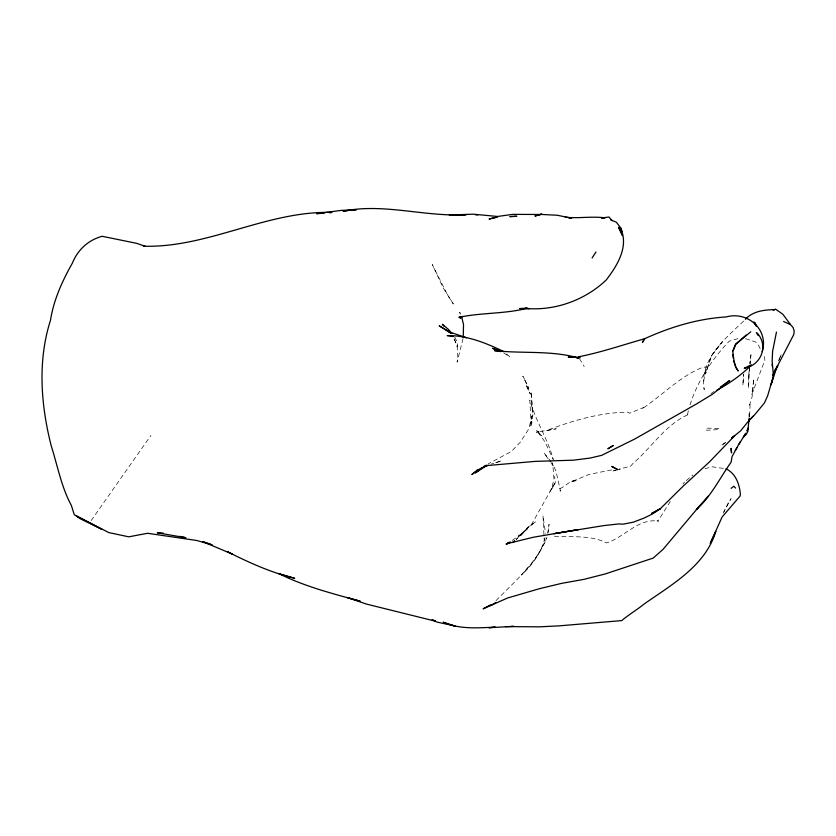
<?xml version="1.0" encoding="UTF-8"?>
<svg xmlns="http://www.w3.org/2000/svg" width="836" height="836" viewBox="0 0 836 836"><rect width="100%" height="100%" fill="white"/><g stroke="black" fill="none" stroke-linecap="round" stroke-linejoin="round"><path stroke-width="0.63" stroke-dasharray="4.18 3.13" d="M749.056 417.509L749.087 412.42L749.286 416.756M749.39 368.812L748.45 377.464L748.502 388.186L749.547 368.446M749.662 415.847L750.143 403.004L749.401 405.115L751.449 400.13L752.828 392.157L753.863 378.562L751.752 394.676L764.909 360.076L763.989 355.519M750.028 363.42L750.268 360.901M748.45 377.464L749.432 368.54M547.956 532.866L549.064 524.308L547.81 533.295M703.787 381.122L704.988 372.083L706.305 368.321L707.935 367.568L705.709 366.962L702.25 367.506C679.752 376.587 662.164 395.459 641.985 408.888L643.542 407.581L629.612 413.214L628.035 412.169C600.029 412.42 572.326 420.665 546.357 430.624L556.201 428.805L536.315 432.16L539.084 431.763L537.443 431.46L541.665 435.838L536.294 430.017L544.905 441.732L553.286 459.612C547.873 438.795 535.395 420.707 529.805 400.057L531.1 423.528L531.884 416.307L530.421 427.238C535.124 415.962 531.55 403.412 531.059 391.666L532.522 414.019L528.76 429.004L520.117 442.422L511.204 451.586L488.391 463.74M463.039 338.58L457.114 362.155L457.804 358.445L457.543 348.424L454.115 337.253M688.321 410.769L687.317 415.691L688.216 414.551C665.122 424.928 651.683 447.49 632.925 463.531L630.543 466.279L618.964 469.1M690.024 404.917C697.537 380.934 712.032 359.104 729.337 341.088L738.857 338.381M778.494 361.1L779.403 358.696M778.974 360.17L781.472 354.025L779.925 357.526M723.328 513.116L728.752 501.872L731.113 498.59L723.809 511.904M549.889 491.463L555.334 482.727L554.686 476.499M670.305 501.381L658.632 520.076L657.023 520.901L658.465 521.152C638.37 517.86 624.241 537.517 606.56 542.909C589.777 534.392 569.995 537.736 551.75 536.054M91.176 520.525L150.908 435.451M682.939 484.002L684.433 482.184M743.653 321.076C724.655 339.144 698.844 360.097 704.225 389.649L704.016 388.217M516.272 539.304L528.237 526.931L535.866 521.633L527.349 528.31L516.272 539.575M495.988 600.666C514.673 581.333 536.649 563.234 546.922 537.673L541.467 548.594L533.943 560.747L521.225 575.116C532.94 564.958 541.341 551.948 545.302 536.994L544.236 540.652L543.003 515.739L545.5 533.253M686.304 480.585L692.845 474.973M512.238 540.443L523.691 532.386L528.352 527.903L517.003 537.36L523.691 532.386L519.72 536.555L531.957 523.691L554.801 483.145L551.499 489.551L553.975 478.913L552.669 462.883M725.355 442.568L721.238 445.598L725.449 442.568M710.987 393.641L714.101 391.447M495.623 462.789L501.642 460.761L491.14 464.126M617.783 469.456L611.879 471.274L615.484 470.396M704.967 468.777L711.823 466.739L724.739 468.609M616.675 470.104L620.281 469.236M611.618 469.905L588.784 474.461L570.685 482.1L577.477 480.324C570.027 479.038 563.997 488.6 558.667 488.663L560.538 491.181L555.898 470.762L552.147 463.029M745.524 338.685L755.545 341.924L758.534 345.247L760.666 349.647M503.794 352.97L509.876 356.878L505.581 353.126M551.415 462.068L543.902 452.83L550.276 461.817M550.976 462.82L553.108 465.819L552.784 462.559M460.406 313.343L459.633 312.152L460.27 314.211M579.505 358.644L584.197 366.555M454.732 337.002L457.083 341.642L457.773 346.71L453.081 337.211M743.204 380.61L742.859 385.386L743.737 374.162L743.204 380.61M750.947 354.798L749.976 363.618L750.947 354.798M708.416 364.966L705.438 374.079L711.593 355.613L722.199 341.882L711.593 355.613L708.416 364.966M717.33 429.129L716.974 429.714L706.65 430.226L705.856 428.126L718.605 428.387L717.33 429.129M453.3 303.917L443.08 287.699L432.254 264.51L448.117 295.986L453.3 303.917M524.444 378.959L522.761 376.075L528.833 388.458L524.444 378.959M528.54 390.203L525.928 384.57L530.306 394.07L528.54 390.203"/><path stroke-width="1.25" d="M749.056 418.773L748.136 428.189L747.039 431.062L748.105 428.011L747.938 431.136L746.37 434.312L743.308 437.155L745.837 433.236L739.097 444.062M749.244 419.003L749.046 421.323L749.296 419.129M463.259 337.378L463.51 324.483L461.566 316.604M776.456 332.059L772.589 351.475L772.15 361.142L773.478 375.928L767.636 395.836L764.376 403.056L754.824 414.593L748.638 420.801L750.091 419.129L740.644 430.833L731.782 438.022M777.156 366.063L771.064 384.748L773.478 375.928L772.872 375.03L777.668 365.886L772.872 375.03M775.766 368.331L774.408 371.947L793.813 334.442L794.2 331.108L793.124 327.555L790.365 324.514L783.562 321.473M708.123 496.239L696.409 509.532C711.279 496.156 719.806 478.014 731.113 462.172L732.106 456.404L740.236 441.753M732.806 350.921L735.44 344.401L750.77 331.819M762.213 351.601C768.974 329.886 747.823 310.804 726.202 316.948C697.987 318.641 670.294 327.012 644.692 338.716C622.653 344.975 600.687 352.51 578.084 356.909L579.484 356.867M595.963 251.981L592.118 257.937M735.21 450.52L736.965 447.73M460.197 318.526L462.287 316.426L458.88 317.325C481.473 312.518 504.923 314.012 527.328 308.265L519.668 308.557L529.387 308.609L524.998 308.327C554.226 311.337 585.064 300.26 606.246 279.966C617.323 265.524 629.309 246.286 620.406 227.967L621.89 231.509L620.688 227.841L616.32 222.198L610.583 219.795M698.562 507.097L663.042 549.356L653.219 558.072L605.274 573.924L584.197 579.306L561.51 583.392L539.46 588.69L507.619 597.991L483.124 608.838L490.46 604.888M748.638 420.801L753.56 415.952M745.44 319.31C752.755 311.107 764.219 309.863 774.596 309.592L773.185 310.104L775.568 309.142L782.862 314.294L790.292 324.263M514.537 540.955L512.813 542.595L514.537 541.091M751.313 365.123C741.051 375.28 729.18 383.62 716.473 390.443M746.161 335.037L735.868 344.118L732.796 351.726L734.102 361.371L736.14 367.788L738.198 371.006L735.607 367.004L733.58 360.598M476.823 470.459L471.849 474.503L478.495 469.633L476.823 470.459L486.468 465.621L534.967 461.399L573.559 460.176L590.268 458.034L601.627 455.359L634.503 439.151L696.451 403.987L712.565 394.164L729.703 380.495L720.339 387.068M731.134 488.36L733.768 486.228L735.586 488.067M482.048 467.867L475.381 472.925L486.468 465.621M731.542 438.033L734.635 435.765L709.628 461.754L683.357 485.977L660.252 508.79L652.205 514.119L644.169 518.027L633.385 522.166L623.165 524.151L618.619 523.942L603.728 525.614L554.237 533.619L578.23 529.627L533.629 537.193L506.198 543.86L510.305 542.146M484.075 466.467L486.228 465.098M509.26 542.324L506.282 544.194L510.336 542.261M490.627 605.703L495.978 602.432M751 364.935L744.259 368.237C761.199 365.447 768.953 345.655 757.029 332.885L756.308 332.676M484.786 466.446L488.402 465.234M540.547 214.392L557.351 215.26L571.615 218.175L569.117 217.945M347.87 210.682L343.063 211.205C384.037 202.74 425.294 217.276 466.624 214.622M351.465 210.296L356.272 209.773M324.201 213.138L316.74 213.682L340.91 210.411L356.199 209.711M329.175 212.772L331.662 212.595M331.704 212.407C266.893 210.724 208.07 248.02 143.625 246.223M511.245 626.415L513.607 626.363L488.893 627.731L495.288 627.157C477.899 627.846 459.675 629.571 443.279 622.203L455.275 626.164M465.495 214.894L449.256 214.956L473.395 214.183L497.535 216.472L512.677 214.371L541.174 214.476M475.496 214.852L477.993 214.842M565.335 217.235C578.606 218.583 591.972 216.116 605.086 217.851M580.268 357.787L576.506 357.4L578.282 358.456L574.813 356.679L568.271 357.171L573.203 357.38M505.404 626.592L539.554 626.833L559.075 625.861L621.702 620.605C628.609 614.742 636.656 610.071 643.772 604.271C671.381 584.803 705.48 566.035 715.794 531.341L710.255 543.4L722.085 517.024L740.038 496.114L740.393 494.578C739.578 484.326 735.868 473.489 725.93 468.777M163.407 533.138L157.21 532.762L185.885 537.736L179.636 536.346M603.864 218.186L601.502 217.977L608.995 217.005L612.151 220.788M453.311 336.584L447.145 335.57C467.136 335.309 486.176 343.042 503.857 351.632M454.23 625.809L436.967 622.078L432.128 619.706L435.441 621.2L366.555 604.104L347.63 597.677L360.149 601.188C332.498 593.581 304.388 586.464 278.66 573.506L294.68 578.293C270.937 572.618 248.679 562.398 226.953 551.488L232.471 554.153L202.625 541.603L210.39 544.048M212.417 544.947L196.794 540.495L147.564 533.284L128.754 536.827L108.722 532.563L74.31 514.809L71.353 505.425C61.362 487.022 57.538 465.652 51.195 445.734C40.849 404.938 37.453 360.964 50.484 320.303C53.64 299.915 62.313 280.948 72.345 263.194C77.685 249.818 88.365 239.995 102.149 236.285L136.592 243.318L145.422 246.38M466.54 337.807L450.364 332.258L446.225 330.053L450.97 333.198M576.903 357.536C550.203 350.315 521.894 353.701 494.557 350.639L500.503 351.183L492.477 348.278L500.67 351.684M451.743 333.449L439.308 325.883L451.743 333.449L448.545 329.509L442.317 324.263L443.895 326.092M754.96 322.968L753.821 322.027L756.361 326.207L754.96 322.968L755.504 324.232M756.967 333.648L758.273 335.602M772.088 364.35L772.485 366.774M732.712 354.464L733.235 358.142M644.148 339.353L642.424 342.488L644.692 338.716L644.148 339.353M613.258 445.515L608.054 448.692L613.258 445.515M656.553 510.796L651.443 513.576L660.252 508.79L656.553 510.796M535.74 215.74L534.915 216.033L541.78 214.131L535.74 215.74M489.927 218.792L489.05 219.022L497.253 217.109L489.927 218.792M516.648 216.242L510.075 216.618L516.648 216.242M102.274 529.533L80.005 518.634L76.379 515.99L102.274 529.533M616.696 469.1L611.795 466.394L617.282 469.487L616.696 469.1M620.855 231.562L618.525 227.267L622.506 235.585L620.855 231.562M731.469 451.691L731.061 448.368L731.51 452.893L731.469 451.691"/></g></svg>
